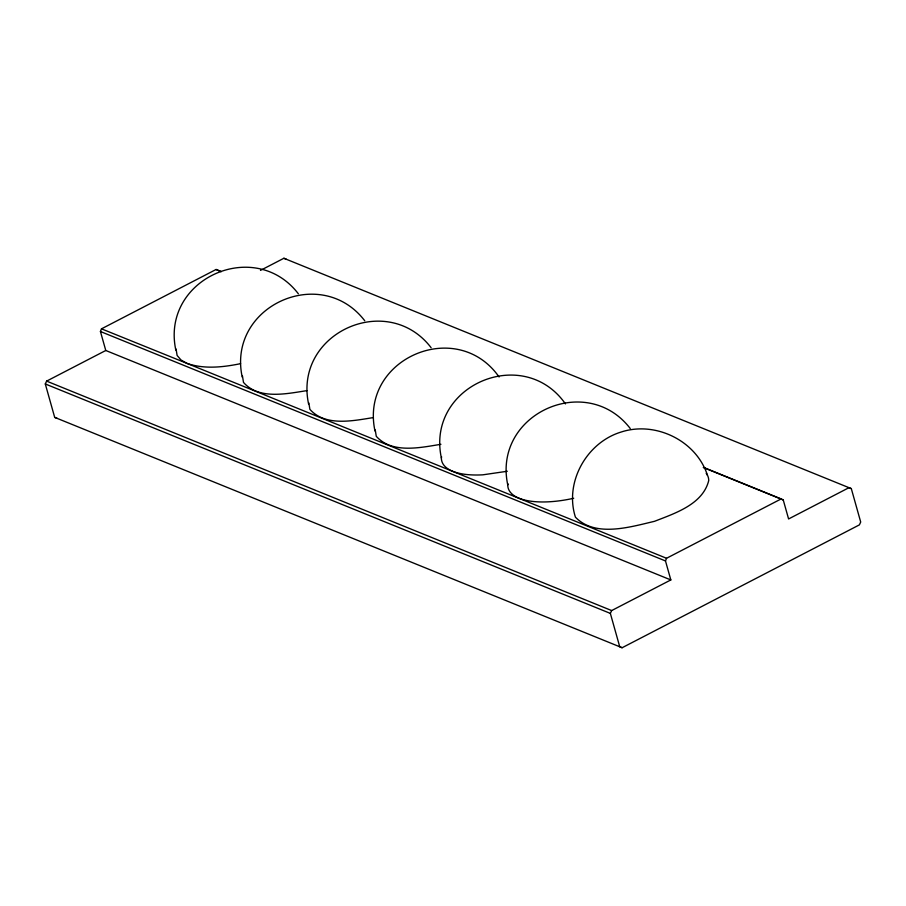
<?xml version="1.0" encoding="UTF-8"?>
<svg xmlns="http://www.w3.org/2000/svg" width="906" height="906" viewBox="0 0 906 906"><rect width="100%" height="100%" fill="white"/><g stroke="black" fill="none" stroke-linecap="round" stroke-linejoin="round"><path stroke-width="1.36" d="M666.533 558.277L665.491 560.95L670.825 579.931L611.663 610.565L610.35 613.396L619.749 646.805L622.116 647.733L859.386 524.88L860.7 522.037L851.312 488.628L848.945 487.7L788.594 518.957L783.248 499.965L781.165 498.923L666.533 558.277L187.146 363.453L180.94 359.942L177.112 355.446L176.07 349.025M306.987 390.622C286.749 393.702 258.822 399.999 243.499 382.4L242.457 375.979M373.374 417.575C352.944 420.792 325.447 426.783 309.886 409.353L308.844 402.944M440.928 444.302C420.18 447.621 392.173 453.997 376.273 436.307L375.231 429.897M507.315 471.256L482.875 474.823A69.456 27.803 -15.7 0 1 441.369 457.96L441.618 456.851M508.006 483.804L507.756 484.925C492.547 413.883 586.544 371.505 630.282 428.572M670.825 579.931L105.776 350.486L100.43 331.505L101.483 328.833L216.104 269.478L221.347 271.607M622.116 647.733L54.688 417.372L45.3 383.963L46.614 381.12L105.776 350.486M260.486 270.384L283.884 258.267L286.251 259.195M240.6 363.657C223.114 367.236 204.371 369.354 187.146 363.453L101.483 328.833M54.688 417.372L57.055 418.3M283.884 258.267L851.312 488.628M703.815 467.507L781.165 498.923M220.815 271.596L216.104 269.478M703.283 467.496L783.248 499.965M100.43 331.505L665.491 560.95M46.614 381.12L611.663 610.565M45.3 383.963L610.35 613.396M431.131 347.711C387.394 290.645 293.397 333.012 308.595 404.053M364.744 320.758C321.007 263.68 227.01 306.058 242.219 377.1M298.357 293.793C254.62 236.726 160.622 279.105 175.832 350.146M565.457 403.917C523.317 343.725 425.888 385.514 441.369 457.972M499.07 376.964C456.93 316.772 359.501 358.561 374.982 431.007M707.439 475.242C696.284 440.61 655.355 420.792 621.086 432.049C586.51 442.558 564.245 482.422 575.435 517.179C595.31 537.802 630.248 526.975 654.528 521.312C674.947 513.306 702.83 504.393 708.73 480.542A69.445 27.803 -15.7 0 0 706.204 473.34M573.702 498.266A69.456 27.803 -15.7 0 1 507.756 484.925"/></g></svg>
